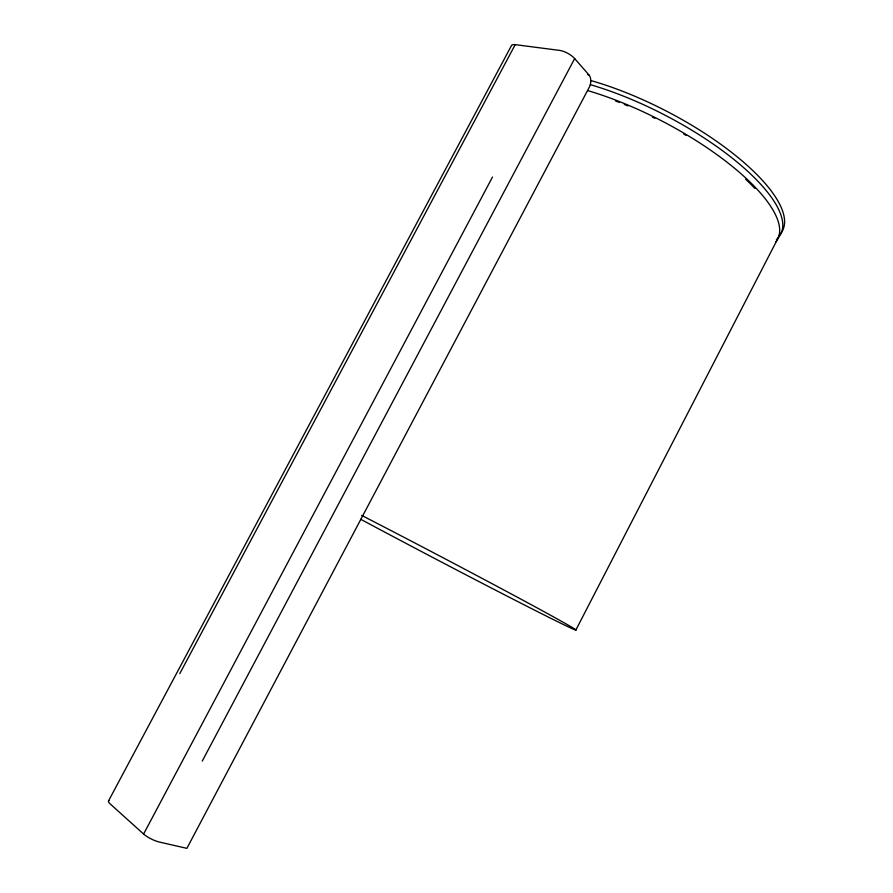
<?xml version="1.0" encoding="UTF-8"?>
<svg xmlns="http://www.w3.org/2000/svg" width="893" height="893" viewBox="0 0 893 893"><rect width="100%" height="100%" fill="white"/><g stroke="black" fill="none" stroke-linecap="round" stroke-linejoin="round"><path stroke-width="1.34" d="M575.907 629.945L778.462 237.359M202.253 761.07L574.657 58.592A11.966 4.454 29.5 0 0 559.744 50.421L515.216 44.65A11.642 4.186 30.2 0 0 511.298 45.911L108.611 800.753M574.657 58.592L588.922 74.878A8.997 5.749 -80.2 0 1 589.302 87.201L186.883 848.35L159.334 842.043A12.413 3.181 26.5 0 1 143.606 834.04L492.489 177.071M179.783 673.612L515.216 44.65M587.728 74.699L588.922 74.878M143.606 834.04L110.252 803.979A12.067 2.98 26.1 0 1 108.913 800.53M591.077 80.616A157.023 52.52 27.5 0 1 738.154 157.626A157.023 52.52 27.5 0 1 779.098 235.328M590.34 84.668A157.045 52.095 27.5 0 1 737.931 162.76A157.045 52.095 27.5 0 1 776.408 239.57M361.598 515.373A159.49 2.266 27.7 0 1 542.509 610.834A159.49 2.266 27.7 0 1 541.85 613.815A159.49 2.266 27.7 0 1 360.727 519.291M587.672 90.573A156.588 51.292 27.5 0 1 731.378 165.651A156.588 51.292 27.5 0 1 775.816 241.958M615.456 100.909A154.623 50.644 27.5 0 1 619.284 102.405M624.33 104.425A154.623 50.644 27.5 0 1 627.958 105.932M652.381 117.072A154.623 50.644 27.5 0 1 654.815 118.278M683.714 133.983A154.623 50.644 27.5 0 1 686.036 135.368M745.722 179.292A154.623 50.644 27.5 0 1 754.898 188.445"/></g></svg>
